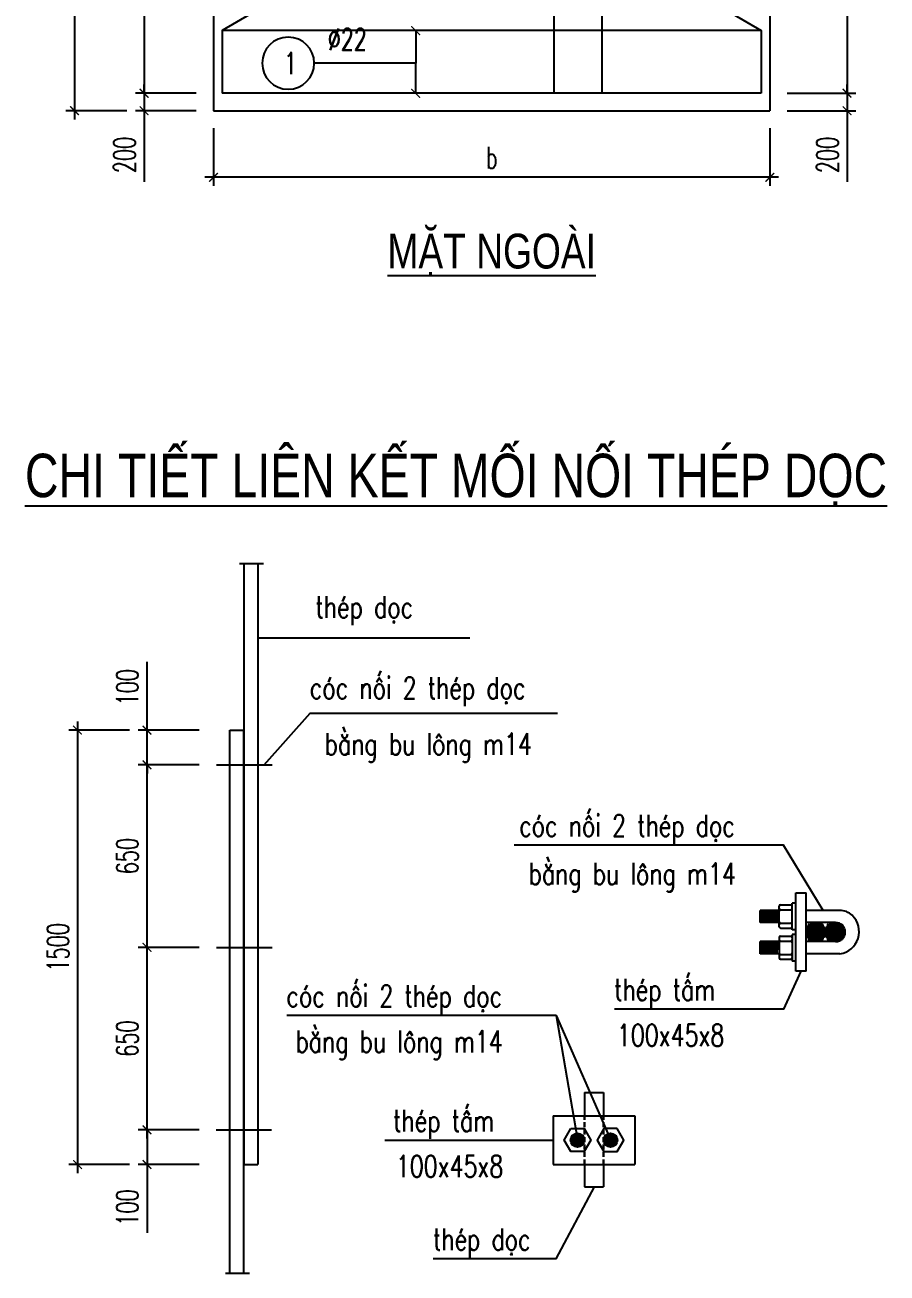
# Model space of a CAD drawing. Header units: millimetres. Extents: x -143483 to 1166745, y -1448440 to -1202244.
# Drawn here: x -110741 to -100815, y -1438185 to -1423822 of the extents above; entities that cross this region are included whole.
import ezdxf
from ezdxf.enums import TextEntityAlignment as Align

# ---------------------------------------------------------------- set-up
doc = ezdxf.new("R2010")
doc.units = ezdxf.units.MM
doc.header["$LTSCALE"] = 30
doc.header["$PDMODE"] = 3
doc.linetypes.add('DASHED', pattern=[19.05, 12.7, -6.35])
doc.layers.get('0').update_dxf_attribs({"lineweight": 9})
doc.layers.get('Defpoints').update_dxf_attribs({"lineweight": 9})
for name, color, linetype in [('ccu11-Cotthep', 9, 'Continuous'), ('ccu11-Dim', 8, 'Continuous'), ('ccu11-Hatch', 8, 'Continuous'), ('ccu11-Manh', 8, 'Continuous'), ('ccu11-Text', 31, 'Continuous'), ('ccu11-Thay', 7, 'Continuous'), ('ccu11-Thep', 4, 'Continuous'), ('ccu11-Thepdai', 6, 'Continuous')]:
    doc.layers.add(name, color=color, linetype=linetype)
doc.layers.add('ccu11-Khuat', color=9, linetype='DASHED', lineweight=30)
doc.styles.add('ccu11-dim', font='vnsimli.shx', dxfattribs={"width": 0.65, "bigfont": 'bigfont.shx'})
doc.styles.add('ccu11-VnAvH-B', font='VHAVANB.TTF')
doc.styles.add('ccu11-vnsimli', font='vnsimli.shx', dxfattribs={"width": 0.8, "bigfont": 'vns.shx'})
doc.styles.add('ccu11-vnsimple', font='vnsimple.shx', dxfattribs={"bigfont": 'bigfont.shx'})
doc.styles.add('ccu11_simli', font='vnsimli.shx', dxfattribs={"width": 0.8})
doc.dimstyles.new('ccu11-100', dxfattribs={"dimscale": 100, "dimtxt": 2.5, "dimasz": 1, "dimexe": 1, "dimexo": 2, "dimgap": 1, "dimtad": 1, "dimdec": 0, "dimdsep": 46, "dimtxsty": 'ccu11-dim', "dimblk": 'ARCHTICK', "dimcen": -1, "dimdle": 1, "dimclrd": 256, "dimclre": 256, "dimclrt": 3, "dimadec": 0, "dimazin": 2, "dimtfac": 0.1, "dimtdec": 0, "dimtmove": 0, "dimatfit": 1, "dimldrblk": 'ARCHTICK', "dimfxl": 0, "dimtvp": 0.833333, "dimtolj": 1, "dimtzin": 12, "dimarcsym": 0})
doc.dimstyles.new('ccu11-100x4', dxfattribs={"dimscale": 100, "dimtxt": 2.5, "dimasz": 1, "dimexe": 1, "dimexo": 2, "dimgap": 1, "dimtad": 1, "dimdec": 0, "dimlfac": 0.25, "dimdsep": 46, "dimtxsty": 'ccu11-dim', "dimblk": 'ARCHTICK', "dimcen": -1, "dimdle": 1, "dimclrd": 256, "dimclre": 256, "dimclrt": 3, "dimadec": 0, "dimazin": 2, "dimtfac": 0.1, "dimtdec": 0, "dimtmove": 0, "dimatfit": 1, "dimldrblk": 'ARCHTICK', "dimfxl": 0, "dimtvp": 0.833333, "dimtolj": 1, "dimtzin": 12, "dimarcsym": 0})

# ---------------------------------------------------------------- blocks, each defined once
blk = doc.blocks.new('_ARCHTICK')
at = {"color": 0, "linetype": 'ByBlock', "const_width": 0.15}
blk.add_lwpolyline([(-0.5, -0.5), (0.5, 0.5)], dxfattribs=at)
blk = doc.blocks.new('*D380')
at = {"layer": 'ccu11-Dim', "lineweight": -2, "ltscale": 3000, "transparency": 16777216}
for p, q in [((-108570, -1425009), (-108570, -1425675)), ((-102164, -1425009), (-102164, -1425675)), ((-102064, -1425575), (-108670, -1425575))]:
    blk.add_line(p, q, dxfattribs=at)
at = {"layer": 'Defpoints', "color": 0, "ltscale": 3000, "transparency": 16777216}
for p in [(-108570, -1424809), (-102164, -1424809), (-108570, -1425575)]:
    blk.add_point(p, dxfattribs=at)
at = {"layer": 'ccu11-Dim', "lineweight": -2, "ltscale": 3000, "transparency": 16777216, "xscale": 100, "yscale": 100, "zscale": 100, "rotation": 180}
blk.add_blockref('_ARCHTICK', (-108570, -1425575), dxfattribs=at)
at = {"layer": 'ccu11-Dim', "lineweight": -2, "ltscale": 3000, "transparency": 16777216, "xscale": 100, "yscale": 100, "zscale": 100}
blk.add_blockref('_ARCHTICK', (-102164, -1425575), dxfattribs=at)
at = {"layer": 'ccu11-Dim', "color": 3, "ltscale": 3000, "transparency": 16777216, "insert": (-105367, -1425350), "char_height": 250, "attachment_point": 5, "style": 'ccu11-dim'}
blk.add_mtext('\\A1;b', dxfattribs=at)
blk = doc.blocks.new('*D334')
at = {"layer": 'ccu11-Dim', "lineweight": -2, "transparency": 16777216}
for p, q in [((-110170, -1388709), (-110170, -1424909)), ((-109570, -1388809), (-110270, -1388809)), ((-109570, -1424809), (-110270, -1424809))]:
    blk.add_line(p, q, dxfattribs=at)
at = {"layer": 'Defpoints', "color": 0, "transparency": 16777216}
for p in [(-109370, -1388809), (-110170, -1424809), (-109370, -1424809)]:
    blk.add_point(p, dxfattribs=at)
at = {"layer": 'ccu11-Dim', "lineweight": -2, "transparency": 16777216, "xscale": 100, "yscale": 100, "zscale": 100}
for p, rotation in [((-110170, -1388809), 90), ((-110170, -1424809), 270)]:
    blk.add_blockref('_ARCHTICK', p, dxfattribs=dict(at, rotation=rotation))
at = {"layer": 'ccu11-Dim', "color": 3, "transparency": 16777216, "insert": (-110395, -1406809), "char_height": 250, "attachment_point": 5, "rotation": 90, "style": 'ccu11-dim'}
blk.add_mtext('\\A1;36000', dxfattribs=at)
blk = doc.blocks.new('*D345')
at = {"layer": 'ccu11-Dim', "lineweight": -2, "transparency": 16777216}
for p, q in [((-109370, -1424608), (-109370, -1424508)), ((-108770, -1424608), (-109470, -1424608)), ((-109370, -1424608), (-109370, -1424809)), ((-108770, -1424809), (-109470, -1424809)), ((-109370, -1424809), (-109370, -1425626))]:
    blk.add_line(p, q, dxfattribs=at)
at = {"layer": 'Defpoints', "color": 0, "transparency": 16777216}
for p in [(-108570, -1424608), (-109370, -1424809), (-108570, -1424809)]:
    blk.add_point(p, dxfattribs=at)
at = {"layer": 'ccu11-Dim', "lineweight": -2, "transparency": 16777216, "xscale": 100, "yscale": 100, "zscale": 100}
for p, rotation in [((-109370, -1424608), 270), ((-109370, -1424809), 90)]:
    blk.add_blockref('_ARCHTICK', p, dxfattribs=dict(at, rotation=rotation))
at = {"layer": 'ccu11-Dim', "color": 3, "transparency": 16777216, "insert": (-109595, -1425318), "char_height": 250, "attachment_point": 5, "rotation": 90, "style": 'ccu11-dim'}
blk.add_mtext('\\A1;200', dxfattribs=at)
blk = doc.blocks.new('SHD')
at = {"layer": 'ccu11-Cotthep'}
blk.add_circle((300, 0), 300, dxfattribs=at)
at = {"layer": 'ccu11-Cotthep', "color": 31, "style": 'ccu11_simli', "width": 0.8}
blk.add_attdef('DK', text='', height=250, dxfattribs=at).set_placement((-101, 65), align=Align.BOTTOM_RIGHT)
blk.add_attdef('KH', text='', height=250, dxfattribs=at).set_placement((300, 0), align=Align.MIDDLE)
blk.add_attdef('KC', text='', height=250, dxfattribs=at).set_placement((-101, -142), align=Align.TOP_RIGHT)
blk = doc.blocks.new('*D348')
at = {"layer": 'ccu11-Dim', "lineweight": -2, "transparency": 16777216}
for p, q in [((-109370, -1415009), (-109370, -1424708)), ((-108770, -1415109), (-109470, -1415109)), ((-108770, -1424608), (-109470, -1424608))]:
    blk.add_line(p, q, dxfattribs=at)
at = {"layer": 'Defpoints', "color": 0, "transparency": 16777216}
for p in [(-108570, -1415109), (-109370, -1424608), (-108570, -1424608)]:
    blk.add_point(p, dxfattribs=at)
at = {"layer": 'ccu11-Dim', "lineweight": -2, "transparency": 16777216, "xscale": 100, "yscale": 100, "zscale": 100}
for p, rotation in [((-109370, -1415109), 90), ((-109370, -1424608), 270)]:
    blk.add_blockref('_ARCHTICK', p, dxfattribs=dict(at, rotation=rotation))
at = {"layer": 'ccu11-Dim', "color": 3, "transparency": 16777216, "insert": (-109595, -1419859), "char_height": 250, "attachment_point": 5, "rotation": 90, "style": 'ccu11-dim'}
blk.add_mtext('\\A1;9500', dxfattribs=at)
blk = doc.blocks.new('*D367')
at = {"layer": 'ccu11-Dim', "lineweight": -2, "transparency": 16777216}
for p, q in [((-101276, -1420869), (-101276, -1424708)), ((-101964, -1420969), (-101176, -1420969)), ((-101964, -1424608), (-101176, -1424608))]:
    blk.add_line(p, q, dxfattribs=at)
at = {"layer": 'Defpoints', "color": 0, "transparency": 16777216}
for p in [(-102164, -1420969), (-102164, -1424608), (-101276, -1424608)]:
    blk.add_point(p, dxfattribs=at)
at = {"layer": 'ccu11-Dim', "lineweight": -2, "transparency": 16777216, "xscale": 100, "yscale": 100, "zscale": 100}
for p, rotation in [((-101276, -1420969), 90), ((-101276, -1424608), 270)]:
    blk.add_blockref('_ARCHTICK', p, dxfattribs=dict(at, rotation=rotation))
at = {"layer": 'ccu11-Dim', "color": 3, "transparency": 16777216, "insert": (-101501, -1422789), "char_height": 250, "attachment_point": 5, "rotation": 90, "style": 'ccu11-dim'}
blk.add_mtext('\\A1;3640', dxfattribs=at)
blk = doc.blocks.new('*D368')
at = {"layer": 'ccu11-Dim', "lineweight": -2, "transparency": 16777216}
for p, q in [((-101276, -1424608), (-101276, -1424508)), ((-101964, -1424608), (-101176, -1424608)), ((-101276, -1424608), (-101276, -1424809)), ((-101964, -1424809), (-101176, -1424809)), ((-101276, -1424809), (-101276, -1425626))]:
    blk.add_line(p, q, dxfattribs=at)
at = {"layer": 'Defpoints', "color": 0, "transparency": 16777216}
for p in [(-102164, -1424608), (-102164, -1424809), (-101276, -1424809)]:
    blk.add_point(p, dxfattribs=at)
at = {"layer": 'ccu11-Dim', "lineweight": -2, "transparency": 16777216, "xscale": 100, "yscale": 100, "zscale": 100}
for p, rotation in [((-101276, -1424608), 270), ((-101276, -1424809), 90)]:
    blk.add_blockref('_ARCHTICK', p, dxfattribs=dict(at, rotation=rotation))
at = {"layer": 'ccu11-Dim', "color": 3, "transparency": 16777216, "insert": (-101501, -1425318), "char_height": 250, "attachment_point": 5, "rotation": 90, "style": 'ccu11-dim'}
blk.add_mtext('\\A1;200', dxfattribs=at)
blk = doc.blocks.new('*D946')
at = {"layer": 'ccu11-Dim', "lineweight": -2, "transparency": 16777216}
for p, q in [((-110136, -1431837), (-110136, -1437037)), ((-109536, -1431937), (-110236, -1431937)), ((-109536, -1436937), (-110236, -1436937))]:
    blk.add_line(p, q, dxfattribs=at)
at = {"layer": 'Defpoints', "color": 0, "transparency": 16777216}
for p in [(-109336, -1431937), (-110136, -1436937), (-109336, -1436937)]:
    blk.add_point(p, dxfattribs=at)
at = {"layer": 'ccu11-Dim', "lineweight": -2, "transparency": 16777216, "xscale": 100, "yscale": 100, "zscale": 100}
for p, rotation in [((-110136, -1431937), 90), ((-110136, -1436937), 270)]:
    blk.add_blockref('_ARCHTICK', p, dxfattribs=dict(at, rotation=rotation))
at = {"layer": 'ccu11-Dim', "color": 3, "transparency": 16777216, "insert": (-110361, -1434437), "char_height": 250, "attachment_point": 5, "rotation": 90, "style": 'ccu11-dim'}
blk.add_mtext('\\A1;1500', dxfattribs=at)
blk = doc.blocks.new('*D947')
at = {"layer": 'ccu11-Dim', "lineweight": -2, "transparency": 16777216}
for p, q in [((-109336, -1436537), (-109336, -1436437)), ((-108736, -1436537), (-109436, -1436537)), ((-109336, -1436537), (-109336, -1436937)), ((-108736, -1436937), (-109436, -1436937)), ((-109336, -1436937), (-109336, -1437724))]:
    blk.add_line(p, q, dxfattribs=at)
at = {"layer": 'Defpoints', "color": 0, "transparency": 16777216}
for p in [(-108536, -1436537), (-109336, -1436937), (-108536, -1436937)]:
    blk.add_point(p, dxfattribs=at)
at = {"layer": 'ccu11-Dim', "lineweight": -2, "transparency": 16777216, "xscale": 100, "yscale": 100, "zscale": 100}
for p, rotation in [((-109336, -1436537), 270), ((-109336, -1436937), 90)]:
    blk.add_blockref('_ARCHTICK', p, dxfattribs=dict(at, rotation=rotation))
at = {"layer": 'ccu11-Dim', "color": 3, "transparency": 16777216, "insert": (-109561, -1437431), "char_height": 250, "attachment_point": 5, "rotation": 90, "style": 'ccu11-dim'}
blk.add_mtext('\\A1;100', dxfattribs=at)
blk = doc.blocks.new('*D948')
at = {"layer": 'ccu11-Dim', "lineweight": -2, "transparency": 16777216}
for p, q in [((-109336, -1431937), (-109336, -1431150)), ((-108736, -1431937), (-109436, -1431937)), ((-109336, -1432337), (-109336, -1431937)), ((-108736, -1432337), (-109436, -1432337)), ((-109336, -1432337), (-109336, -1432437))]:
    blk.add_line(p, q, dxfattribs=at)
at = {"layer": 'Defpoints', "color": 0, "transparency": 16777216}
for p in [(-109336, -1431937), (-108536, -1431937), (-108536, -1432337)]:
    blk.add_point(p, dxfattribs=at)
at = {"layer": 'ccu11-Dim', "lineweight": -2, "transparency": 16777216, "xscale": 100, "yscale": 100, "zscale": 100}
for p, rotation in [((-109336, -1431937), 270), ((-109336, -1432337), 90)]:
    blk.add_blockref('_ARCHTICK', p, dxfattribs=dict(at, rotation=rotation))
at = {"layer": 'ccu11-Dim', "color": 3, "transparency": 16777216, "insert": (-109561, -1431444), "char_height": 250, "attachment_point": 5, "rotation": 90, "style": 'ccu11-dim'}
blk.add_mtext('\\A1;100', dxfattribs=at)
blk = doc.blocks.new('*D949')
at = {"layer": 'ccu11-Dim', "lineweight": -2, "transparency": 16777216}
for p, q in [((-109336, -1434537), (-109336, -1432237)), ((-108736, -1432337), (-109436, -1432337)), ((-108736, -1434437), (-109436, -1434437))]:
    blk.add_line(p, q, dxfattribs=at)
at = {"layer": 'Defpoints', "color": 0, "transparency": 16777216}
for p in [(-109336, -1432337), (-108536, -1432337), (-108536, -1434437)]:
    blk.add_point(p, dxfattribs=at)
at = {"layer": 'ccu11-Dim', "lineweight": -2, "transparency": 16777216, "xscale": 100, "yscale": 100, "zscale": 100}
for p, rotation in [((-109336, -1432337), 90), ((-109336, -1434437), 270)]:
    blk.add_blockref('_ARCHTICK', p, dxfattribs=dict(at, rotation=rotation))
at = {"layer": 'ccu11-Dim', "color": 3, "transparency": 16777216, "insert": (-109561, -1433387), "char_height": 250, "attachment_point": 5, "rotation": 90, "style": 'ccu11-dim'}
blk.add_mtext('\\A1;650', dxfattribs=at)
blk = doc.blocks.new('*D950')
at = {"layer": 'ccu11-Dim', "lineweight": -2, "transparency": 16777216}
for p, q in [((-108736, -1434437), (-109436, -1434437)), ((-109336, -1436637), (-109336, -1434337)), ((-108736, -1436537), (-109436, -1436537))]:
    blk.add_line(p, q, dxfattribs=at)
at = {"layer": 'Defpoints', "color": 0, "transparency": 16777216}
for p in [(-109336, -1434437), (-108536, -1434437), (-108536, -1436537)]:
    blk.add_point(p, dxfattribs=at)
at = {"layer": 'ccu11-Dim', "lineweight": -2, "transparency": 16777216, "xscale": 100, "yscale": 100, "zscale": 100}
for p, rotation in [((-109336, -1434437), 90), ((-109336, -1436537), 270)]:
    blk.add_blockref('_ARCHTICK', p, dxfattribs=dict(at, rotation=rotation))
at = {"layer": 'ccu11-Dim', "color": 3, "transparency": 16777216, "insert": (-109561, -1435487), "char_height": 250, "attachment_point": 5, "rotation": 90, "style": 'ccu11-dim'}
blk.add_mtext('\\A1;650', dxfattribs=at)
blk = doc.blocks.new('coc noi 1')
at = {"layer": 'ccu11-Hatch'}
h = blk.add_hatch(dxfattribs=at)
h.set_pattern_fill('ANSI31', color=256, scale=100, style=0)
h.set_pattern_definition([(45, (-151629.909, 23531.257), (-8.8388348, 8.8388348), [])])
h.paths.add_polyline_path([(340, 0, 1), (120, 0, 1)])
h = blk.add_hatch(dxfattribs=at)
h.set_pattern_fill('ANSI31', color=256, scale=100, style=0)
h.set_pattern_definition([(45, (-151409.909, 23531.257), (-8.8388348, 8.8388348), [])])
h.paths.add_polyline_path([(560, 0, 1), (340, 0, 1)])
at = {"layer": 'ccu11-Dim'}
for p, q in [((-409, 110), (-389, 250)), ((-399, 110), (-379, 250)), ((-379, 110), (-359, 250)), ((-369, 110), (-349, 250)), ((-349, 110), (-329, 250)), ((-339, 110), (-319, 250)), ((-319, 110), (-299, 250)), ((-309, 110), (-289, 250)), ((-289, 110), (-269, 250)), ((-279, 110), (-259, 250)), ((-259, 110), (-239, 250)), ((-249, 110), (-229, 250)), ((-229, 110), (-209, 250)), ((-219, 110), (-199, 250)), ((-175, 257), (-55, 257)), ((-175, 103), (-55, 103)), ((-409, -250), (-389, -110)), ((-399, -250), (-379, -110)), ((-379, -250), (-359, -110)), ((-369, -250), (-349, -110)), ((-349, -250), (-329, -110)), ((-339, -250), (-319, -110)), ((-319, -250), (-299, -110)), ((-309, -250), (-289, -110)), ((-289, -250), (-269, -110)), ((-279, -250), (-259, -110)), ((-259, -250), (-239, -110)), ((-249, -250), (-229, -110)), ((-229, -250), (-209, -110)), ((-219, -250), (-199, -110)), ((-175, -103), (-55, -103)), ((-175, -257), (-55, -257))]:
    blk.add_line(p, q, dxfattribs=at)
for centre, start, end in [((-175, 272), 180, 270), ((-175, 242), 90, 180), ((-55, 272), 270, 0), ((-55, 242), 0, 90), ((-175, 118), 180, 270), ((-175, 88), 90, 180), ((-55, 118), 270, 0), ((-55, 88), 0, 90), ((-175, -88), 180, 270), ((-175, -118), 90, 180), ((-55, -88), 270, 0), ((-55, -118), 0, 90), ((-175, -242), 180, 270), ((-175, -272), 90, 180), ((-55, -242), 270, 0), ((-55, -272), 0, 90)]:
    blk.add_arc(centre, 15, start, end, dxfattribs=at)
at = {"layer": 'ccu11-Thay'}
for p, q in [((0, -450), (0, 450)), ((0, 450), (120, 450)), ((120, -450), (120, 450)), ((-190, 62), (-190, 298)), ((-175, 313), (-55, 313)), ((-40, 27), (-40, 333)), ((0, 333), (-40, 333)), ((-190, 250), (-409, 250)), ((-409, 110), (-409, 250)), ((509, 250), (120, 250)), ((-190, 110), (-409, 110)), ((-175, 47), (-55, 47)), ((0, 27), (-40, 27)), ((460, 110), (120, 110)), ((147, 86), (144, 83)), ((149, 74), (144, 79)), ((156, 81), (151, 86)), ((304, 81), (309, 86)), ((311, 74), (316, 79)), ((316, 83), (313, 86)), ((367, 86), (364, 83)), ((369, 74), (364, 79)), ((376, 81), (371, 86)), ((524, 81), (529, 86)), ((531, 74), (536, 79)), ((536, 83), (533, 86)), ((-409, -250), (-409, -110)), ((-190, -110), (-409, -110)), ((-190, -62), (-190, -298)), ((-175, -47), (-55, -47)), ((-40, -27), (-40, -333)), ((0, -27), (-40, -27)), ((460, -110), (120, -110)), ((149, -74), (144, -79)), ((144, -83), (147, -86)), ((156, -81), (151, -86)), ((304, -81), (309, -86)), ((311, -74), (316, -79)), ((313, -86), (316, -83)), ((369, -74), (364, -79)), ((364, -83), (367, -86)), ((376, -81), (371, -86)), ((524, -81), (529, -86)), ((531, -74), (536, -79)), ((533, -86), (536, -83)), ((-190, -250), (-409, -250)), ((509, -250), (120, -250)), ((-175, -313), (-55, -313)), ((0, -333), (-40, -333)), ((120, -450), (0, -450))]:
    blk.add_line(p, q, dxfattribs=at)
for centre in [(230, 0), (450, 0)]:
    blk.add_circle(centre, 110, dxfattribs=at)
for centre, radius, start, end in [((-175, 298), 15, 90, 180), ((-55, 298), 15, 0, 90), ((509, 50), 200, 45.5847, 90), ((472, 5), 258, 278.1898, 46.7305), ((-175, 62), 15, 180, 270), ((-55, 62), 15, 270, 0), ((146, 81), 3, 135, 225), ((149, 84), 3, 45, 135), ((311, 84), 3, 45, 135), ((314, 81), 3, 315, 45), ((366, 81), 3, 135, 225), ((369, 84), 3, 45, 135), ((460, 0), 110, 270, 90), ((531, 84), 3, 45, 135), ((534, 81), 3, 315, 45), ((-175, -62), 15, 90, 180), ((-55, -62), 15, 0, 90), ((146, -81), 3, 135, 225), ((149, -84), 3, 225, 315), ((311, -84), 3, 225, 315), ((314, -81), 3, 315, 45), ((366, -81), 3, 135, 225), ((369, -84), 3, 225, 315), ((531, -84), 3, 225, 315), ((534, -81), 3, 315, 45), ((-175, -298), 15, 180, 270), ((-55, -298), 15, 270, 0)]:
    blk.add_arc(centre, radius, start, end, dxfattribs=at)
blk = doc.blocks.new('coc noi 2')
at = {"layer": 'ccu11-Hatch'}
h = blk.add_hatch(dxfattribs=at)
h.set_pattern_fill('ANSI31', color=256, scale=100, style=0)
h.set_pattern_definition([(45, (-152649.407, 24822.856), (-8.8388348, 8.8388348), [])])
h.paths.add_polyline_path([(-590, -280, 1), (-730, -280, 1)])
h.paths.add_polyline_path([(-210, -280, 1), (-350, -280, 1)])
at = {"layer": 'ccu11-Khuat', "ltscale": 0.15}
for p, q in [((-580, -560), (-580, 0)), ((-360, -560), (-360, 0))]:
    blk.add_line(p, q, dxfattribs=at)
at = {"layer": 'ccu11-Thay'}
for p, q in [((-580, 266), (-580, 0)), ((-580, 266), (-360, 266)), ((-360, 266), (-360, 0)), ((-940, 0), (0, 0)), ((-940, 0), (-940, -560)), ((0, 0), (0, -560)), ((-940, -560), (0, -560)), ((-580, -560), (-580, -819)), ((-360, -560), (-360, -819)), ((-580, -819), (-360, -819))]:
    blk.add_line(p, q, dxfattribs=at)
for points in [[(-737, -147), (-583, -147), (-507, -280), (-583, -413), (-737, -413), (-813, -280)], [(-203, -147), (-357, -147), (-433, -280), (-357, -413), (-203, -413), (-127, -280)]]:
    blk.add_lwpolyline(points, close=True, dxfattribs=at)
for centre, radius in [((-660, -280), 80), ((-660, -280), 70), ((-280, -280), 80), ((-280, -280), 70)]:
    blk.add_circle(centre, radius, dxfattribs=at)

msp = doc.modelspace()

# ---------------------------------------------------------------- linework, layer by layer
at = {"layer": 'ccu11-Dim'}
for q in [(-103998.93, -1436648.49), (-104378.93, -1436648.49)]:
    msp.add_line((-104624.14, -1435222.86), q, dxfattribs=at)
at = {"layer": 'ccu11-Dim', "linetype": 'Continuous', "extrusion": (0, 0, -1)}
msp.add_lwpolyline([(107985.5, -1432337.22), (107457.67, -1431743.67), (104610.39, -1431743.67)], dxfattribs=at)
at = {"layer": 'ccu11-Manh'}
msp.add_line((-105618.27, -1430877.4), (-108061.23, -1430877.4), dxfattribs=at)
for points in [[(-101552.44, -1434011.4), (-102007.24, -1433262.44), (-105109.76, -1433262.44)], [(-101806.93, -1434711.4), (-102007.24, -1435150.23), (-103953.76, -1435150.23)], [(-104624.14, -1435222.86), (-104624.14, -1435222.86), (-107726.66, -1435222.86)], [(-104658.93, -1436658.57), (-105186.33, -1436658.57), (-106598.49, -1436658.57)], [(-104188.93, -1437194.59), (-104628.21, -1438022.55), (-106040.37, -1438022.55)]]:
    msp.add_lwpolyline(points, dxfattribs=at)
at = {"layer": 'ccu11-Thay'}
for p, q in [((-108570.28, -1388808.59), (-108570.28, -1424808.63)), ((-102164.08, -1388808.59), (-102164.08, -1424808.63)), ((-108570.28, -1424808.63), (-102164.08, -1424808.63))]:
    msp.add_line(p, q, dxfattribs=at)
at = {"layer": 'ccu11-Thep'}
for p, q in [((-108272.23, -1430020.35), (-107996.23, -1430020.35)), ((-108381.23, -1431937.22), (-108221.23, -1431937.22)), ((-108536.33, -1432337.22), (-107896.33, -1432337.22)), ((-108536.33, -1434437.22), (-107896.33, -1434437.22)), ((-108541.23, -1436537.22), (-107901.23, -1436537.22)), ((-108221.23, -1436937.22), (-108061.23, -1436937.22)), ((-108432.23, -1438185.18), (-108156.23, -1438185.18))]:
    msp.add_line(p, q, dxfattribs=at)
for points in [[(-104652.46, -1419468.84), (-104652.46, -1424608.46)], [(-104097.46, -1419468.84), (-104097.46, -1424608.46)], [(-108221.23, -1430020.35), (-108221.23, -1431186.95), (-108221.23, -1432314.78), (-108221.23, -1436937.22)], [(-108061.23, -1430020.35), (-108061.23, -1431209.39), (-108061.23, -1432337.22), (-108061.23, -1436937.22)], [(-108381.23, -1438185.18), (-108381.23, -1436977.13), (-108381.23, -1436159.65), (-108381.23, -1431937.22)], [(-108221.23, -1438185.18), (-108221.23, -1436954.69), (-108221.23, -1436137.22), (-108221.23, -1431937.22)]]:
    msp.add_lwpolyline(points, dxfattribs=at)
at = {"layer": 'ccu11-Thepdai', "ltscale": 25}
for p, q in [((-102264.08, -1423887.07), (-108470.28, -1423887.07)), ((-102264.08, -1424608.46), (-108470.28, -1424608.46))]:
    msp.add_line(p, q, dxfattribs=at)
for points in [[(-108470.28, -1419556.14), (-108470.28, -1420277.53), (-102264.08, -1423887.07), (-102264.08, -1424608.46)], [(-102264.08, -1419556.14), (-102264.08, -1420277.53), (-108470.28, -1423887.07), (-108470.28, -1424608.46)]]:
    msp.add_lwpolyline(points, dxfattribs=at)

# ---------------------------------------------------------------- block references
at = {"layer": 'ccu11-Cotthep'}
ref = msp.add_blockref('SHD', (-107410.23, -1424262.02), dxfattribs=dict(at, xscale=-1))
ref.add_attrib('KH', '1', dxfattribs={"color": 31, "height": 250, "style": 'ccu11-vnsimple', "width": 0.7}).set_placement((-107685.23, -1424262.02), align=Align.MIDDLE_CENTER)
ref.add_attrib('DK', '`22', dxfattribs={"color": 31, "height": 250, "style": 'ccu11-vnsimple', "width": 0.7}).set_placement((-107029.44, -1424187.02), align=Align.BOTTOM_CENTER)
at = {"layer": 'ccu11-Hatch'}
for name, p in [('coc noi 1', (-101866.93, -1434261.4)), ('coc noi 2', (-103718.93, -1436375.24))]:
    msp.add_blockref(name, p, dxfattribs=at)

# ---------------------------------------------------------------- texts
at = {"layer": 'ccu11-Text', "color": 1, "style": 'ccu11-VnAvH-B', "width": 0.8}
msp.add_text('%%UmÆt ngoµi', height=400, dxfattribs=at).set_placement((-105367.18, -1426624.28), align=Align.CENTER)
msp.add_text('%%UmÆt ngoµi', height=400, dxfattribs=at).set_placement((-105367.18, -1426624.28), align=Align.CENTER)
at = {"layer": 'ccu11-Text', "style": 'ccu11-VnAvH-B', "width": 0.8}
msp.add_text('%%Uchi tiÕt liªn kÕt mèi nèi thÐp däc', height=500, dxfattribs=at).set_placement((-105778.24, -1429256.45), align=Align.CENTER)
at = {"layer": 'ccu11-Text', "style": 'ccu11-vnsimli', "width": 0.75}
for s, p in [('thÐp däc ', (-107396.57, -1430646.49)), ('cãc nèi 2 thÐp däc', (-107460.97, -1431576.34)), ('b»ng bu l«ng m14', (-107289.7, -1432221.8)), ('cãc nèi 2 thÐp däc', (-105049.99, -1433161.35)), ('b»ng bu l«ng m14', (-104941.79, -1433715.09)), ('thÐp tÊm', (-103957.06, -1435049.14)), ('cãc nèi 2 thÐp däc', (-107729.97, -1435121.77)), ('b»ng bu l«ng m14', (-107625.51, -1435645.39)), ('100x45x8', (-103925.57, -1435572.76)), ('thÐp tÊm', (-106502.14, -1436557.48)), ('100x45x8', (-106470.66, -1437081.1)), ('thÐp däc', (-106043.67, -1437921.46))]:
    msp.add_text(s, height=250, dxfattribs=at).set_placement(p)

# ---------------------------------------------------------------- dimensions: what is measured, and where the dimension line sits
at = {"layer": 'ccu11-Dim'}
for base, p1, p2, angle, dimstyle, picture, middle in [((-110170.28, -1424808.63), (-109370.28, -1388808.59), (-109370.28, -1424808.63), 90, 'ccu11-100', '*D334', (-110395.28, -1406808.61)), ((-109370.28, -1424608.46), (-108570.28, -1415108.59), (-108570.28, -1424608.46), 90, 'ccu11-100', '*D348', (-109595.28, -1419858.52)), ((-109370.28, -1424808.63), (-108570.28, -1424608.46), (-108570.28, -1424808.63), 90, 'ccu11-100', '*D345', (-109595.28, -1425317.56)), ((-101276.08, -1424808.63), (-102164.08, -1424608.46), (-102164.08, -1424808.63), 90, 'ccu11-100', '*D368', (-101501.08, -1425317.56)), ((-109336.33, -1431937.22), (-108536.33, -1432337.22), (-108536.33, -1431937.22), 90, 'ccu11-100x4', '*D948', (-109561.33, -1431443.76)), ((-109336.33, -1436937.22), (-108536.33, -1436537.22), (-108536.33, -1436937.22), 270, 'ccu11-100x4', '*D947', (-109561.33, -1437430.67))]:
    dim = msp.add_linear_dim(base=base, p1=p1, p2=p2, angle=angle, dimstyle=dimstyle, dxfattribs=at)
    dim.commit()
    dim.dimension.update_dxf_attribs({"geometry": picture, "text_midpoint": middle})
dim = msp.add_linear_dim(base=(-101276.08, -1424608.46), p1=(-102164.08, -1420968.84), p2=(-102164.08, -1424608.46), angle=90, dimstyle='ccu11-100', override={"dimtmove": 1}, dxfattribs=at)
dim.commit()
dim.dimension.update_dxf_attribs({"geometry": '*D367', "text_midpoint": (-101501.08, -1422788.65)})
at = {"layer": 'ccu11-Dim', "ltscale": 3000}
dim = msp.add_linear_dim(base=(-108570.28, -1425575.07), p1=(-102164.08, -1424808.63), p2=(-108570.28, -1424808.63), text='b', dimstyle='ccu11-100', dxfattribs=at)
dim.commit()
dim.dimension.update_dxf_attribs({"geometry": '*D380', "text_midpoint": (-105367.18, -1425350.07)})
at = {"layer": 'ccu11-Dim'}
dim = msp.add_aligned_dim(p1=(-109336.33, -1431937.22), p2=(-109336.33, -1436937.22), distance=-800, text='1500', dimstyle='ccu11-100x4', dxfattribs=at)
dim.commit()
dim.dimension.update_dxf_attribs({"geometry": '*D946', "text_midpoint": (-110361.33, -1434437.22)})
for base, p1, p2, picture, middle in [((-109336.33, -1432337.22), (-108536.33, -1434437.22), (-108536.33, -1432337.22), '*D949', (-109561.33, -1433387.22)), ((-109336.33, -1434437.22), (-108536.33, -1436537.22), (-108536.33, -1434437.22), '*D950', (-109561.33, -1435487.22))]:
    dim = msp.add_linear_dim(base=base, p1=p1, p2=p2, angle=90, text='650', dimstyle='ccu11-100x4', dxfattribs=at)
    dim.commit()
    dim.dimension.update_dxf_attribs({"geometry": picture, "text_midpoint": middle})

# ---------------------------------------------------------------- leaders
at = {"layer": 'ccu11-Manh'}
for points in [[(-106242.23, -1423887.07), (-106242.23, -1424262.02), (-107410.23, -1424262.02)], [(-106242.23, -1424608.46), (-106242.23, -1424262.02), (-107410.23, -1424262.02)]]:
    msp.add_leader(points, dimstyle='ccu11-100', override={"dimgap": 1, "dimtad": 0, "dimfxl": 3, "dimfxlon": 1, "dimtfill": 1, "dimarcsym": 1}, dxfattribs=at)

doc.saveas('drawing.dxf')
